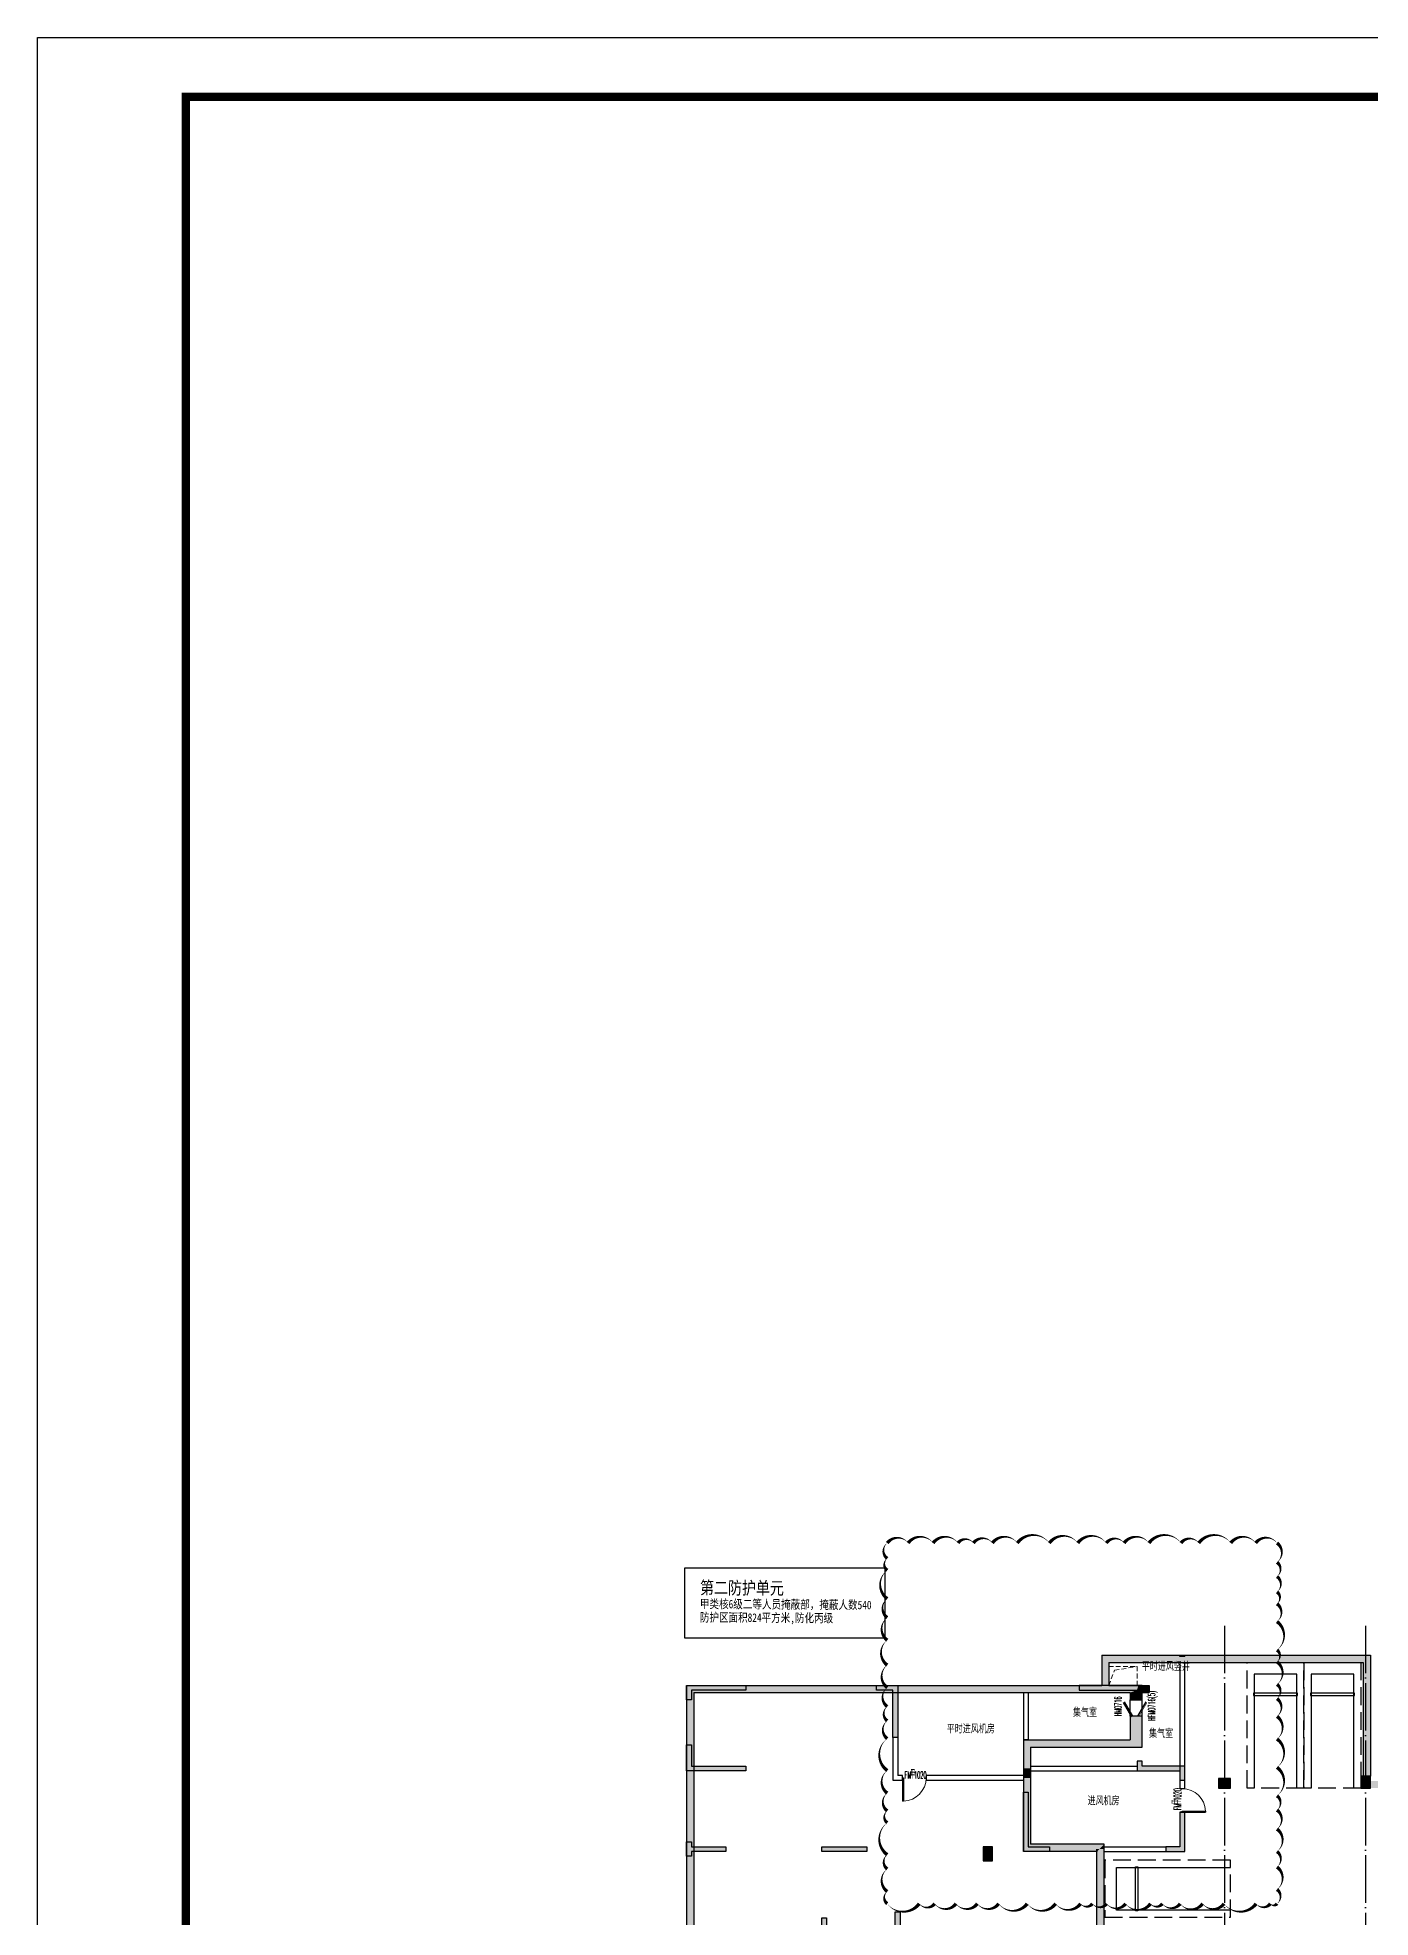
# Model space of a CAD drawing. Header units: millimetres. Extents: x 1337745 to 1642153, y -192803 to 266425.
# Drawn here: x 1344859 to 1401047, y 187090 to 266381 of the extents above; entities that cross this region are included whole.
import ezdxf

# ---------------------------------------------------------------- set-up
doc = ezdxf.new("R2010")
doc.units = ezdxf.units.MM
doc.header["$LTSCALE"] = 1000
doc.header["$MEASUREMENT"] = 0
for name, pattern in [('( Hidden )', [0.375, 0.25, -0.125]), ('__附着_A09-停车位、行车流线模块_TEN24RUY_设计区$0$DASH', [0.35, 0.25, -0.1]), ('DOTE', [2.42, 2, -0.2, 0.02, -0.2])]:
    doc.linetypes.add(name, pattern=pattern)
for name, color, linetype in [('__附着_A09-停车位、行车流线模块_TEN24RUY_设计区$0$STD-PARK', 103, '__附着_A09-停车位、行车流线模块_TEN24RUY_设计区$0$DASH'), ('COLUMN', 2, 'Continuous'), ('DOOR_FIRE', 4, 'Continuous'), ('DOOR_FIRE_TEXT', 7, 'Continuous'), ('DOTE', 16, 'DOTE'), ('LABEL_FIXBOX_PM', 7, 'Continuous'), ('LABEL_TXT_PM', 1, 'Continuous'), ('PUB_HATCH', 8, 'Continuous'), ('PUB_TEXT', 7, 'Continuous'), ('WALL', 2, 'Continuous'), ('WINDOW', 4, 'Continuous'), ('WINDOW_TEXT', 7, 'Continuous'), ('剪力墙', 6, 'Continuous'), ('战时文字', 102, 'Continuous'), ('砖墙', 30, 'Continuous')]:
    doc.layers.add(name, color=color, linetype=linetype)
doc.layers.add('DIM_MODI', color=6, linetype='Continuous', plot=False)
doc.layers.add('投影线-细虚线', color=15, linetype='Continuous', lineweight=0)
doc.styles.add('-宋体', font='NSimSun.ttf', dxfattribs={"width": 0.8})
doc.styles.add('_TCH_WINDOW', font='SIMPLEX.shx', dxfattribs={"width": 0.6, "height": 3.5, "bigfont": 'GBCBIG.shx'})
doc.styles.get("Standard").update_dxf_attribs({"font": 'GBENOR', "bigfont": 'GBCBIG'})

# ---------------------------------------------------------------- blocks, each defined once
blk = doc.blocks.new('jgjlq030328')
at = {"layer": 'PUB_HATCH'}
for points in [[(-286535, 28812), (-286535, 29012), (-287135, 29012), (-287135, 27212), (-287335, 27212), (-287335, 27012), (-286935, 27012), (-286935, 28812)], [(-283535, 28212), (-283535, 29012), (-285185, 29012), (-285185, 28812), (-283735, 28812), (-283735, 28212)], [(-254335, 24912), (-254335, 25312), (-254835, 25312), (-254835, 28312), (-251835, 28312), (-251835, 26112), (-252410, 26112), (-252410, 26312), (-252035, 26312), (-252035, 28112), (-254635, 28112), (-254635, 26312), (-254235, 26312), (-254235, 26112), (-254635, 26112), (-254635, 25512), (-254135, 25512), (-254135, 25312), (-254135, 24912)], [(-244735, 27312), (-244735, 28312), (-246385, 28312), (-246385, 28112), (-244935, 28112), (-244935, 27312)], [(-289935, 27212), (-290535, 27212), (-290535, 24562), (-290335, 24562), (-290335, 27012), (-289935, 27012)], [(-266435, 22212), (-266035, 22212), (-266035, 22812), (-266235, 22812), (-266235, 25312), (-265635, 25312), (-265635, 25512), (-266435, 25512), (-266435, 22612)], [(-260635, 25512), (-259035, 25512), (-259035, 22612), (-260635, 22612), (-260635, 22812), (-259235, 22812), (-259235, 25312), (-260635, 25312)], [(-244735, 25512), (-244735, 24112), (-244935, 24112), (-244935, 24512), (-245335, 24512), (-245335, 24712), (-244935, 24712), (-244935, 25512)], [(-251835, 23862), (-251835, 22212), (-252235, 22212), (-252235, 22412), (-252035, 22412), (-252035, 23862)], [(-283535, 23312), (-283535, 22212), (-286035, 22212), (-286035, 22412), (-283735, 22412), (-283735, 23312)], [(-279335, 22612), (-278735, 22612), (-278735, 22212), (-279335, 22212)], [(-254335, 22212), (-254335, 22612), (-255785, 22612), (-255785, 22812), (-254135, 22812), (-254135, 22412), (-253735, 22412), (-253735, 22212)], [(-244735, 20812), (-244735, 21412), (-244935, 21412), (-244935, 21012), (-246385, 21012), (-246385, 20812), (-245535, 20812), (-245535, 20712), (-245335, 20712), (-245335, 20812)], [(-283735, 20512), (-283135, 20512), (-283135, 20912), (-283735, 20912)], [(-279335, 20512), (-278735, 20512), (-278735, 20912), (-279335, 20912)], [(-268835, 20512), (-268235, 20512), (-268235, 20912), (-268835, 20912)], [(-266435, 20212), (-266435, 20912), (-263935, 20912), (-263935, 18412), (-266435, 18412), (-266435, 19112), (-266235, 19112), (-266235, 18612), (-264135, 18612), (-264135, 20712), (-266235, 20712), (-266235, 20212)], [(-249535, 21012), (-249535, 20912), (-249535, 19362), (-249735, 19362), (-249735, 20812), (-250435, 20812), (-250435, 21012), (-249735, 21012)], [(-245335, 18312), (-245335, 17712), (-246985, 17712), (-246985, 17912), (-245535, 17912), (-245535, 18312)], [(-250435, 16812), (-249535, 16812), (-249535, 18012), (-249735, 18012), (-249735, 17012), (-250435, 17012)], [(-290535, 16012), (-290535, 16912), (-288335, 16912), (-288335, 16712), (-290335, 16712), (-290335, 16012)], [(-280735, 13912), (-280335, 13912), (-280335, 16812), (-280985, 16812), (-280985, 17012), (-280135, 17012), (-280135, 13712), (-280335, 13712), (-280735, 13712)], [(-278135, 16812), (-277535, 16812), (-277535, 17212), (-278135, 17212)], [(-276135, 17212), (-275535, 17212), (-275535, 16812), (-276135, 16812)], [(-272935, 13912), (-273335, 13912), (-273335, 16812), (-272785, 16812), (-272785, 17012), (-273535, 17012), (-273535, 13712), (-273335, 13712), (-272935, 13712)], [(-270135, 17012), (-269935, 17012), (-269935, 15012), (-270135, 15012), (-270135, 16812)], [(-267135, 13912), (-266735, 13912), (-266735, 16812), (-267285, 16812), (-267285, 17012), (-266535, 17012), (-266535, 13712), (-266735, 13712), (-267135, 13712)], [(-264635, 17012), (-263935, 17012), (-263935, 15362), (-264135, 15362), (-264135, 16812), (-264635, 16812)], [(-262535, 17212), (-261935, 17212), (-261935, 16812), (-262535, 16812)], [(-259335, 13912), (-259735, 13912), (-259735, 16812), (-259085, 16812), (-259085, 17012), (-259935, 17012), (-259935, 13712), (-259735, 13712), (-259335, 13712)], [(-246235, 16812), (-246735, 16812), (-246735, 15162), (-246535, 15162), (-246535, 16612), (-246235, 16612)], [(-242335, 16212), (-242335, 16812), (-243985, 16812), (-243985, 16612), (-242535, 16612), (-242535, 16212)], [(-283535, 13712), (-283735, 13712), (-283735, 15612), (-283535, 15612), (-283535, 13912)], [(-255935, 15512), (-256535, 15512), (-256535, 13712), (-256335, 13712), (-256335, 15312), (-255935, 15312)], [(-250285, 15512), (-249535, 15512), (-249535, 13712), (-249735, 13712), (-249735, 15312), (-250285, 15312)], [(-276935, 13912), (-276735, 13912), (-276735, 11912), (-276935, 11912), (-276935, 13712)], [(-263335, 13912), (-263135, 13912), (-263135, 11912), (-263335, 11912), (-263335, 13712)], [(-242335, 13762), (-242335, 12112), (-242535, 12112), (-242535, 12712), (-242935, 12712), (-242935, 12912), (-242535, 12912), (-242535, 13762)], [(-246135, 12912), (-245935, 12912), (-245935, 10912), (-246135, 10912), (-246135, 12712)], [(-289935, 8012), (-290535, 8012), (-290535, 10512), (-290335, 10512), (-290335, 8212), (-289935, 8212)], [(-287135, 10512), (-286935, 10512), (-286935, 8012), (-288035, 8012), (-288035, 8212), (-287135, 8212)], [(-283935, 8012), (-283935, 8212), (-283735, 8212), (-283735, 9662), (-283535, 9662), (-283535, 8212), (-283335, 8212), (-283335, 8012)], [(-280335, 9662), (-280135, 9662), (-280135, 8212), (-279235, 8212), (-279235, 8012), (-280335, 8012)], [(-277335, 8012), (-277335, 8212), (-276935, 8212), (-276935, 9662), (-276735, 9662), (-276735, 8212), (-276335, 8212), (-276335, 8012)], [(-273535, 8212), (-273535, 9662), (-273335, 9662), (-273335, 8012), (-274435, 8012), (-274435, 8212)], [(-270335, 8012), (-270335, 8212), (-270135, 8212), (-270135, 9662), (-269935, 9662), (-269935, 8212), (-269735, 8212), (-269735, 8012)], [(-266735, 9662), (-266535, 9662), (-266535, 8212), (-265635, 8212), (-265635, 8012), (-266735, 8012)], [(-263735, 8012), (-263735, 8212), (-263335, 8212), (-263335, 9662), (-263135, 9662), (-263135, 8212), (-262735, 8212), (-262735, 8012)], [(-259935, 8212), (-259935, 9662), (-259735, 9662), (-259735, 8012), (-260835, 8012), (-260835, 8212)], [(-256535, 9662), (-256335, 9662), (-256335, 8212), (-255935, 8212), (-255935, 8012), (-256535, 8012)], [(-253135, 8212), (-253135, 9662), (-252935, 9662), (-252935, 8012), (-254035, 8012), (-254035, 8212)], [(-249935, 8012), (-249935, 8212), (-249735, 8212), (-249735, 9662), (-249535, 9662), (-249535, 8212), (-249335, 8212), (-249335, 8012)], [(-245535, 6412), (-245935, 6412), (-246135, 6412), (-246135, 8012), (-246535, 8012), (-246535, 8212), (-245935, 8212), (-245935, 6612), (-245535, 6612)], [(-242335, 7112), (-242335, 6412), (-243985, 6412), (-243985, 6612), (-242535, 6612), (-242535, 7112)]]:
    blk.add_hatch(color=256, dxfattribs=at).paths.add_polyline_path(points)
at = {"layer": '剪力墙'}
for points in [[(-286535, 28812), (-286535, 29012), (-287135, 29012), (-287135, 27212), (-287335, 27212), (-287335, 27012), (-286935, 27012), (-286935, 28812)], [(-283535, 28212), (-283535, 29012), (-285185, 29012), (-285185, 28812), (-283735, 28812), (-283735, 28212)], [(-254335, 24912), (-254335, 25312), (-254835, 25312), (-254835, 28312), (-251835, 28312), (-251835, 26112), (-252410, 26112), (-252410, 26312), (-252035, 26312), (-252035, 28112), (-254635, 28112), (-254635, 26312), (-254235, 26312), (-254235, 26112), (-254635, 26112), (-254635, 25512), (-254135, 25512), (-254135, 25312), (-254135, 24912)], [(-244735, 27312), (-244735, 28312), (-246385, 28312), (-246385, 28112), (-244935, 28112), (-244935, 27312)], [(-289935, 27212), (-290535, 27212), (-290535, 24562), (-290335, 24562), (-290335, 27012), (-289935, 27012)], [(-266435, 22212), (-266035, 22212), (-266035, 22812), (-266235, 22812), (-266235, 25312), (-265635, 25312), (-265635, 25512), (-266435, 25512), (-266435, 22612)], [(-260635, 25512), (-259035, 25512), (-259035, 22612), (-260635, 22612), (-260635, 22812), (-259235, 22812), (-259235, 25312), (-260635, 25312)], [(-244735, 25512), (-244735, 24112), (-244935, 24112), (-244935, 24512), (-245335, 24512), (-245335, 24712), (-244935, 24712), (-244935, 25512)], [(-251835, 23862), (-251835, 22212), (-252235, 22212), (-252235, 22412), (-252035, 22412), (-252035, 23862)], [(-283535, 23312), (-283535, 22212), (-286035, 22212), (-286035, 22412), (-283735, 22412), (-283735, 23312)], [(-279335, 22612), (-278735, 22612), (-278735, 22212), (-279335, 22212)], [(-254335, 22212), (-254335, 22612), (-255785, 22612), (-255785, 22812), (-254135, 22812), (-254135, 22412), (-253735, 22412), (-253735, 22212)], [(-244735, 20812), (-244735, 21412), (-244935, 21412), (-244935, 21012), (-246385, 21012), (-246385, 20812), (-245535, 20812), (-245535, 20712), (-245335, 20712), (-245335, 20812)], [(-283735, 20512), (-283135, 20512), (-283135, 20912), (-283735, 20912)], [(-279335, 20512), (-278735, 20512), (-278735, 20912), (-279335, 20912)], [(-268835, 20512), (-268235, 20512), (-268235, 20912), (-268835, 20912)], [(-266435, 20212), (-266435, 20912), (-263935, 20912), (-263935, 18412), (-266435, 18412), (-266435, 19112), (-266235, 19112), (-266235, 18612), (-264135, 18612), (-264135, 20712), (-266235, 20712), (-266235, 20212)], [(-249535, 21012), (-249535, 20912), (-249535, 19362), (-249735, 19362), (-249735, 20812), (-250435, 20812), (-250435, 21012), (-249735, 21012)], [(-245335, 18312), (-245335, 17712), (-246985, 17712), (-246985, 17912), (-245535, 17912), (-245535, 18312)], [(-250435, 16812), (-249535, 16812), (-249535, 18012), (-249735, 18012), (-249735, 17012), (-250435, 17012)], [(-290535, 16012), (-290535, 16912), (-288335, 16912), (-288335, 16712), (-290335, 16712), (-290335, 16012)], [(-280735, 13912), (-280335, 13912), (-280335, 16812), (-280985, 16812), (-280985, 17012), (-280135, 17012), (-280135, 13712), (-280335, 13712), (-280735, 13712)], [(-278135, 16812), (-277535, 16812), (-277535, 17212), (-278135, 17212)], [(-276135, 17212), (-275535, 17212), (-275535, 16812), (-276135, 16812)], [(-272935, 13912), (-273335, 13912), (-273335, 16812), (-272785, 16812), (-272785, 17012), (-273535, 17012), (-273535, 13712), (-273335, 13712), (-272935, 13712)], [(-270135, 17012), (-269935, 17012), (-269935, 15012), (-270135, 15012), (-270135, 16812)], [(-267135, 13912), (-266735, 13912), (-266735, 16812), (-267285, 16812), (-267285, 17012), (-266535, 17012), (-266535, 13712), (-266735, 13712), (-267135, 13712)], [(-264635, 17012), (-263935, 17012), (-263935, 15362), (-264135, 15362), (-264135, 16812), (-264635, 16812)], [(-262535, 17212), (-261935, 17212), (-261935, 16812), (-262535, 16812)], [(-259335, 13912), (-259735, 13912), (-259735, 16812), (-259085, 16812), (-259085, 17012), (-259935, 17012), (-259935, 13712), (-259735, 13712), (-259335, 13712)], [(-246235, 16812), (-246735, 16812), (-246735, 15162), (-246535, 15162), (-246535, 16612), (-246235, 16612)], [(-242335, 16212), (-242335, 16812), (-243985, 16812), (-243985, 16612), (-242535, 16612), (-242535, 16212)], [(-283535, 13712), (-283735, 13712), (-283735, 15612), (-283535, 15612), (-283535, 13912)], [(-255935, 15512), (-256535, 15512), (-256535, 13712), (-256335, 13712), (-256335, 15312), (-255935, 15312)], [(-250285, 15512), (-249535, 15512), (-249535, 13712), (-249735, 13712), (-249735, 15312), (-250285, 15312)], [(-276935, 13912), (-276735, 13912), (-276735, 11912), (-276935, 11912), (-276935, 13712)], [(-263335, 13912), (-263135, 13912), (-263135, 11912), (-263335, 11912), (-263335, 13712)], [(-242335, 13762), (-242335, 12112), (-242535, 12112), (-242535, 12712), (-242935, 12712), (-242935, 12912), (-242535, 12912), (-242535, 13762)], [(-246135, 12912), (-245935, 12912), (-245935, 10912), (-246135, 10912), (-246135, 12712)], [(-289935, 8012), (-290535, 8012), (-290535, 10512), (-290335, 10512), (-290335, 8212), (-289935, 8212)], [(-287135, 10512), (-286935, 10512), (-286935, 8012), (-288035, 8012), (-288035, 8212), (-287135, 8212)], [(-280335, 9662), (-280135, 9662), (-280135, 8212), (-279235, 8212), (-279235, 8012), (-280335, 8012)], [(-273535, 8212), (-273535, 9662), (-273335, 9662), (-273335, 8012), (-274435, 8012), (-274435, 8212)], [(-266735, 9662), (-266535, 9662), (-266535, 8212), (-265635, 8212), (-265635, 8012), (-266735, 8012)], [(-259935, 8212), (-259935, 9662), (-259735, 9662), (-259735, 8012), (-260835, 8012), (-260835, 8212)], [(-256535, 9662), (-256335, 9662), (-256335, 8212), (-255935, 8212), (-255935, 8012), (-256535, 8012)], [(-253135, 8212), (-253135, 9662), (-252935, 9662), (-252935, 8012), (-254035, 8012), (-254035, 8212)], [(-245535, 6412), (-245935, 6412), (-246135, 6412), (-246135, 8012), (-246535, 8012), (-246535, 8212), (-245935, 8212), (-245935, 6612), (-245535, 6612)], [(-242335, 7112), (-242335, 6412), (-243985, 6412), (-243985, 6612), (-242535, 6612), (-242535, 7112)]]:
    blk.add_lwpolyline(points, close=True, dxfattribs=at)
for points in [[(-287135, 27012), (-287135, 27012)], [(-259035, 25312), (-259035, 25312)], [(-279135, 22212), (-279135, 22212)], [(-259035, 22812), (-259035, 22812)], [(-249735, 21012), (-249735, 21012)], [(-283535, 20512), (-283535, 20512)], [(-279135, 20512), (-279135, 20512)], [(-268635, 20512), (-268635, 20512)], [(-277935, 16812), (-277935, 16812)], [(-275935, 16812), (-275935, 16812)], [(-270135, 16812), (-270135, 16812)], [(-262335, 16812), (-262335, 16812)], [(-283535, 13912), (-283535, 13912)], [(-276935, 13712), (-276935, 13712)], [(-263335, 13712), (-263335, 13712)], [(-246135, 12712), (-246135, 12712)], [(-283935, 8012), (-283935, 8212), (-283735, 8212), (-283735, 9662), (-283535, 9662), (-283535, 8212), (-283335, 8212), (-283335, 8012), (-283935, 8012), (-283535, 8012)], [(-277335, 8012), (-277335, 8212), (-276935, 8212), (-276935, 9662), (-276735, 9662), (-276735, 8212), (-276335, 8212), (-276335, 8012), (-277335, 8012), (-276735, 8012)], [(-270335, 8012), (-270335, 8212), (-270135, 8212), (-270135, 9662), (-269935, 9662), (-269935, 8212), (-269735, 8212), (-269735, 8012), (-270335, 8012), (-269935, 8012)], [(-263735, 8012), (-263735, 8212), (-263335, 8212), (-263335, 9662), (-263135, 9662), (-263135, 8212), (-262735, 8212), (-262735, 8012), (-263735, 8012), (-263135, 8012)], [(-249935, 8012), (-249935, 8212), (-249735, 8212), (-249735, 9662), (-249535, 9662), (-249535, 8212), (-249335, 8212), (-249335, 8012), (-249935, 8012), (-249535, 8012)], [(-286935, 8212), (-286935, 8212)], [(-280335, 8212), (-280335, 8212)], [(-273335, 8212), (-273335, 8212)], [(-266735, 8212), (-266735, 8212)], [(-259735, 8212), (-259735, 8212)], [(-256535, 8212), (-256535, 8212)], [(-252935, 8212), (-252935, 8212)]]:
    blk.add_lwpolyline(points, dxfattribs=at)
blk = doc.blocks.new('__附着_A09-停车位、行车流线模块_TEN24RUY_设计区$0$停车位1')
at = {"layer": '__附着_A09-停车位、行车流线模块_TEN24RUY_设计区$0$STD-PARK', "linetype": '__附着_A09-停车位、行车流线模块_TEN24RUY_设计区$0$DASH', "ltscale": 3}
for p, q in [((-168810, -21850), (-171210, -21850)), ((-171210, -21850), (-171210, -27150)), ((-168810, -27150), (-168810, -21850)), ((-171210, -27150), (-168810, -27150))]:
    blk.add_line(p, q, dxfattribs=at)
at = {"layer": 'Defpoints', "color": 9, "linetype": 'ByBlock', "ltscale": 1200}
for p, q in [((-170910, -26650), (-170910, -21850)), ((-169110, -21850), (-169110, -26650)), ((-170935, -25850), (-170935, -25758)), ((-170935, -25758), (-169085, -25758)), ((-169085, -25850), (-170935, -25850)), ((-169085, -25758), (-169085, -25850)), ((-169110, -26650), (-170910, -26650))]:
    blk.add_line(p, q, dxfattribs=at)
blk = doc.blocks.new('PMSHEET_A0_20091030')
at = {"layer": 'LABEL_FIXBOX_PM'}
blk.add_lwpolyline([(0, 84100), (118900, 84100), (118900, 0), (0, 0)], close=True, dxfattribs=at)
at = {"layer": 'LABEL_FIXBOX_PM', "const_width": 140}
blk.add_lwpolyline([(117900, 83100), (2500, 83100), (2500, 1000), (117900, 1000)], close=True, dxfattribs=at)
blk = doc.blocks.new('$DorLib2D$00000193')
at = {"color": 0}
blk.add_line((-0.5, 0.1), (0.37, 0.6), dxfattribs=at)
at = {"color": 0, "const_width": 0.0333}
blk.add_lwpolyline([(-0.53, 0.16), (0.33, 0.66)], dxfattribs=at)
blk = doc.blocks.new('$DorLib2D$00000181')
at = {"color": 0}
for p, q in [((-0.53, 0.14), (0.33, 0.64)), ((-0.5, 0.08), (0.37, 0.58))]:
    blk.add_line(p, q, dxfattribs=at)
blk = doc.blocks.new('$DorLib2D$00000001')
for p, q in [((0.45, 0.975), (0.5, 0.975)), ((0.45, 0), (0.45, 0.975)), ((0.5, 0), (0.5, 0.975)), ((0.5, 0), (0.45, 0))]:
    blk.add_line(p, q)
at = {"lineweight": 13}
blk.add_arc((0.475, 0), 0.975, 91.46928, 180, dxfattribs=at)
blk = doc.blocks.new('_FZH')
blk.add_lwpolyline([(-0.5, -0.5), (0.5, -0.5), (0.5, 0.5), (-0.5, 0.5)], close=True)
at = {"layer": 'PUB_HATCH'}
blk.add_solid([(-0.5, -0.5), (0.5, -0.5), (-0.5, 0.5), (0.5, 0.5)], dxfattribs=at)

msp = doc.modelspace()

# ---------------------------------------------------------------- hatches: boundary and pattern name
at = {"layer": 'PUB_HATCH'}
for points in [[(1389719.2, 198148.1), (1390019.2, 197848.1), (1393119.2, 197848.1), (1393119.2, 198148.1)], [(1390019.2, 197848.1), (1389719.2, 198148.1), (1389719.2, 196874.1), (1389869.2, 196774.1), (1390019.2, 196874.1)], [(1393119.2, 198148.1), (1393119.2, 197848.1), (1400747.5, 197848.1), (1401047.5, 198148.1)], [(1400747.5, 193048.1), (1401047.5, 193048.1), (1401047.5, 198148.1), (1400747.5, 197848.1)], [(1372519.2, 196574.1), (1372219.2, 196874.1), (1372219.2, 152574.1), (1372519.2, 152274.1)], [(1372219.2, 196874.1), (1372519.2, 196574.1), (1386519.2, 196574.1), (1386519.2, 196874.1)], [(1386519.2, 196874.1), (1386519.2, 196574.1), (1389869.2, 196574.1), (1389869.2, 196774.1), (1389719.2, 196874.1)], [(1389869.2, 196774.1), (1389869.2, 196574.1), (1390919.2, 196574.1), (1391202.5, 196674.1), (1391269.2, 196874.1), (1390019.2, 196874.1)], [(1390919.2, 196574.1), (1390919.2, 196274.1), (1391419.2, 196274.1), (1391419.2, 196574.1), (1391202.5, 196674.1)], [(1391202.5, 196674.1), (1391419.2, 196574.1), (1391719.2, 196574.1), (1391719.2, 196874.1), (1391269.2, 196874.1)], [(1391419.2, 194274.1), (1391419.2, 195574.1), (1390919.2, 195574.1), (1390919.2, 194574.1)], [(1386719.2, 194274.1), (1386419.2, 194574.1), (1386419.2, 193374.1), (1386719.2, 193374.1)], [(1386419.2, 194574.1), (1386719.2, 194274.1), (1391419.2, 194274.1), (1390919.2, 194574.1)], [(1386719.2, 193374.1), (1386419.2, 193374.1), (1386419.2, 192974.1), (1386719.2, 192974.1)], [(1386719.2, 192974.1), (1386419.2, 192974.1), (1386419.2, 189874.1), (1386719.2, 190174.1)], [(1401047.5, 192848.1), (1401047.5, 192548.1), (1412069.5, 192548.1), (1412252.9, 192648.1), (1412219.5, 192848.1)], [(1389519.2, 189874.1), (1389819.2, 190174.1), (1386719.2, 190174.1), (1386419.2, 189874.1)], [(1389519.2, 189974.1), (1389819.2, 189974.1), (1389819.2, 190174.1), (1389519.2, 189874.1)], [(1389519.2, 176298.6), (1389819.2, 175998.6), (1389819.2, 189974.1), (1389519.2, 189974.1)]]:
    msp.add_hatch(color=256, dxfattribs=at).paths.add_polyline_path(points)

# ---------------------------------------------------------------- linework, layer by layer
at = {"layer": 'DIM_MODI'}
msp.add_lwpolyline([(1380679.1, 202882.2, 0, 150, 0.5), (1380679.1, 202232.2, 0, 150, 0.5), (1380679.1, 201732.2, 0, 150, 0.5), (1380679.1, 200532.2, 0, 150, 0.5), (1380679.1, 199732.2, 0, 150, 0.5), (1380679.1, 198782.2, 0, 150, 0.5), (1380679.1, 197732.2, 0, 150, 0.5), (1380679.1, 196782.2, 0, 150, 0.5), (1380679.1, 195982.2, 0, 150, 0.5), (1380679.1, 195382.2, 0, 150, 0.5), (1380679.1, 194632.2, 0, 150, 0.5), (1380679.1, 193282.2, 0, 150, 0.5), (1380679.1, 192332.2, 0, 150, 0.5), (1380679.1, 191582.2, 0, 150, 0.5), (1380679.1, 191082.2, 0, 150, 0.5), (1380679.1, 189732.2, 0, 150, 0.5), (1380679.1, 189132.2, 0, 150, 0.5), (1380679.1, 188182.2, 0, 150, 0.5), (1380679.1, 187668.6, 0, 150, 0.5), (1382029.1, 187668.6, 0, 150, 0.5), (1382679.1, 187668.6, 0, 150, 0.5), (1383579.1, 187668.6, 0, 150, 0.5), (1384479.1, 187668.6, 0, 150, 0.5), (1385379.1, 187668.6, 0, 150, 0.5), (1386579.1, 187668.6, 0, 150, 0.5), (1387779.1, 187668.6, 0, 150, 0.5), (1388829.1, 187668.6, 0, 150, 0.5), (1389329.1, 187668.6, 0, 150, 0.5), (1389929.1, 187668.6, 0, 150, 0.5), (1390729.1, 187668.6, 0, 150, 0.5), (1391779.1, 187668.6, 0, 150, 0.5), (1392279.1, 187668.6, 0, 150, 0.5), (1393029.1, 187668.6, 0, 150, 0.5), (1393979.1, 187668.6, 0, 150, 0.5), (1394879.1, 187668.6, 0, 150, 0.5), (1396229.1, 187668.6, 0, 150, 0.5), (1396829.1, 187668.6, 0, 150, 0.5), (1397110.5, 187668.6, 0, 150, 0.5), (1397110.5, 188268.6, 0, 150, 0.5), (1397110.5, 189218.6, 0, 150, 0.5), (1397110.5, 189868.6, 0, 150, 0.5), (1397110.5, 190818.6, 0, 150, 0.5), (1397110.5, 191618.6, 0, 150, 0.5), (1397110.5, 192218.6, 0, 150, 0.5), (1397110.5, 193418.6, 0, 150, 0.5), (1397110.5, 194618.6, 0, 150, 0.5), (1397110.5, 195568.6, 0, 150, 0.5), (1397110.5, 196318.6, 0, 150, 0.5), (1397110.5, 196918.6, 0, 150, 0.5), (1397110.5, 197868.6, 0, 150, 0.5), (1397110.5, 198368.6, 0, 150, 0.5), (1397110.5, 199568.6, 0, 150, 0.5), (1397110.5, 200318.6, 0, 150, 0.5), (1397110.5, 200818.6, 0, 150, 0.5), (1397110.5, 201468.6, 0, 150, 0.5), (1397110.5, 202068.6, 0, 150, 0.5), (1397110.5, 202882.2, 0, 150, 0.5), (1396210.5, 202882.2, 0, 150, 0.5), (1395160.5, 202882.2, 0, 150, 0.5), (1393810.5, 202882.2, 0, 150, 0.5), (1393060.5, 202882.2, 0, 150, 0.5), (1391710.5, 202882.2, 0, 150, 0.5), (1390660.5, 202882.2, 0, 150, 0.5), (1389910.5, 202882.2, 0, 150, 0.5), (1388710.5, 202882.2, 0, 150, 0.5), (1387510.5, 202882.2, 0, 150, 0.5), (1386160.5, 202882.2, 0, 150, 0.5), (1385110.5, 202882.2, 0, 150, 0.5), (1384310.5, 202882.2, 0, 150, 0.5), (1383660.5, 202882.2, 0, 150, 0.5), (1382610.5, 202882.2, 0, 150, 0.5), (1381560.5, 202882.2, 0, 150, 0.5)], format="xyseb", close=True, dxfattribs=at)
at = {"layer": 'DOTE'}
for p, q in [((1394897.5, 199388.6, 0), (1394897.5, 86979.4, 0)), ((1400847.5, 199388.6, 0), (1400847.5, 86979.4, 0))]:
    msp.add_line(p, q, dxfattribs=at)
at = {"layer": 'WALL'}
for p, q in [((1389719.2, 198148.1, 0), (1393119.2, 198148.1, 0)), ((1389719.2, 198148.1, 0), (1389719.2, 196874.1, 0)), ((1390019.2, 197848.1, 0), (1393119.2, 197848.1, 0)), ((1390019.2, 197848.1, 0), (1390019.2, 196874.1, 0)), ((1393119.2, 198148.1, 0), (1401047.5, 198148.1, 0)), ((1393119.2, 197848.1, 0), (1400747.5, 197848.1, 0)), ((1400747.5, 197848.1, 0), (1400747.5, 193048.1, 0)), ((1401047.5, 198148.1, 0), (1401047.5, 193048.1, 0)), ((1372219.2, 196874.1, 0), (1372219.2, 152574.1, 0)), ((1372219.2, 196874.1, 0), (1386519.2, 196874.1, 0)), ((1386519.2, 196874.1, 0), (1389719.2, 196874.1, 0)), ((1390019.2, 196874.1, 0), (1391269.2, 196874.1, 0)), ((1391269.2, 196874.1, 0), (1391719.2, 196874.1, 0)), ((1391719.2, 196874.1, 0), (1391719.2, 196574.1, 0)), ((1372519.2, 196574.1, 0), (1372519.2, 152274.1, 0)), ((1372519.2, 196574.1, 0), (1386519.2, 196574.1, 0)), ((1386519.2, 196574.1, 0), (1389869.2, 196574.1, 0)), ((1389869.2, 196574.1, 0), (1390919.2, 196574.1, 0)), ((1390919.2, 196574.1, 0), (1390919.2, 196274.1, 0)), ((1390919.2, 196274.1, 0), (1391419.2, 196274.1, 0)), ((1391419.2, 196274.1, 0), (1391419.2, 196574.1, 0)), ((1391419.2, 196574.1, 0), (1391719.2, 196574.1, 0)), ((1391419.2, 195574.1, 0), (1390919.2, 195574.1, 0)), ((1390919.2, 195574.1, 0), (1390919.2, 194574.1, 0)), ((1391419.2, 194274.1, 0), (1391419.2, 195574.1, 0)), ((1386419.2, 194574.1, 0), (1386419.2, 193374.1, 0)), ((1386419.2, 194574.1, 0), (1390919.2, 194574.1, 0)), ((1386719.2, 194274.1, 0), (1386719.2, 193374.1, 0)), ((1386719.2, 194274.1, 0), (1391419.2, 194274.1, 0)), ((1386419.2, 193374.1, 0), (1386419.2, 192974.1, 0)), ((1386419.2, 192974.1, 0), (1386419.2, 189874.1, 0)), ((1386719.2, 193374.1, 0), (1386719.2, 192974.1, 0)), ((1386719.2, 192974.1, 0), (1386719.2, 190174.1, 0)), ((1389519.2, 189874.1, 0), (1386419.2, 189874.1, 0)), ((1389819.2, 190174.1, 0), (1386719.2, 190174.1, 0)), ((1389519.2, 176298.6, 0), (1389519.2, 189974.1, 0)), ((1389519.2, 189974.1, 0), (1389519.2, 189874.1, 0)), ((1389819.2, 189974.1, 0), (1389819.2, 190174.1, 0)), ((1389819.2, 175998.6, 0), (1389819.2, 189974.1, 0))]:
    msp.add_line(p, q, dxfattribs=at)
at = {"layer": 'WINDOW'}
for p, q in [((1390919.2, 195574.1, 0), (1390919.2, 196274.1, 0)), ((1391419.2, 195574.1, 0), (1391419.2, 196274.1, 0))]:
    msp.add_line(p, q, dxfattribs=at)
at = {"layer": '战时文字'}
msp.add_lwpolyline([(1372140, 201840.2), (1380574.6, 201840.2), (1380574.6, 198865.1), (1372140, 198865.1)], close=True, dxfattribs=at)
at = {"layer": '投影线-细虚线', "linetype": '( Hidden )', "ltscale": 0.8, "elevation": 0}
msp.add_lwpolyline([(1391219.2, 196874.1), (1390019.2, 196874.1), (1390019.2, 197674.1), (1391219.2, 197674.1)], close=True, dxfattribs=at)
msp.add_lwpolyline([(1390019.2, 196874.1), (1390255.3, 197514), (1391219.2, 197674.1)], dxfattribs=at)
at = {"layer": '砖墙', "linetype": 'ByBlock'}
for p, q in [((1393019.2, 198096.6, 0), (1393019.2, 198148.1, 0)), ((1393219.2, 198096.6, 0), (1393019.2, 198096.6, 0)), ((1393019.2, 197848.1, 0), (1393019.2, 192524.1, 0)), ((1393219.2, 198096.6, 0), (1393219.2, 198148.1, 0)), ((1393219.2, 192524.1, 0), (1393219.2, 197848.1, 0)), ((1386419.2, 196574.1, 0), (1386419.2, 194574.1, 0)), ((1386619.2, 196574.1, 0), (1386619.2, 194574.1, 0)), ((1380919.2, 194674.1, 0), (1380919.2, 192874.1, 0)), ((1381119.2, 194674.1, 0), (1380919.2, 194674.1, 0)), ((1381119.2, 194674.1, 0), (1381119.2, 193074.1, 0)), ((1386619.2, 194574.1, 0), (1386419.2, 194574.1, 0)), ((1386719.2, 193474.1, 0), (1391219.2, 193474.1, 0)), ((1391219.2, 193474.1, 0), (1391219.2, 193274.1, 0)), ((1380919.2, 192874.1, 0), (1381319.2, 192874.1, 0)), ((1381319.2, 193074.1, 0), (1381119.2, 193074.1, 0)), ((1381319.2, 192874.1, 0), (1381319.2, 193074.1, 0)), ((1386419.2, 193074.1, 0), (1382319.2, 193074.1, 0)), ((1382319.2, 193074.1, 0), (1382319.2, 192874.1, 0)), ((1382319.2, 192874.1, 0), (1386419.2, 192874.1, 0)), ((1386719.2, 193274.1, 0), (1391219.2, 193274.1, 0)), ((1393019.2, 192524.1, 0), (1393219.2, 192524.1, 0)), ((1393019.2, 191524.1, 0), (1393219.2, 191524.1, 0)), ((1389819.2, 190074.1, 0), (1392419.2, 190074.1, 0)), ((1389819.2, 189874.1, 0), (1392419.2, 189874.1, 0)), ((1392419.2, 190074.1, 0), (1392419.2, 189874.1, 0))]:
    msp.add_line(p, q, dxfattribs=at)

# ---------------------------------------------------------------- block references
at = {"layer": '__附着_A09-停车位、行车流线模块_TEN24RUY_设计区$0$STD-PARK', "linetype": 'ByBlock', "xscale": -1, "rotation": 180.0000005940605}
for p in [(1567057.6, 170698.1, 0), (1569457.6, 170698.1, 0)]:
    msp.add_blockref('__附着_A09-停车位、行车流线模块_TEN24RUY_设计区$0$停车位1', p, dxfattribs=at)
at = {"layer": '__附着_A09-停车位、行车流线模块_TEN24RUY_设计区$0$STD-PARK', "linetype": 'ByBlock', "rotation": 269.999999993747}
msp.add_blockref('__附着_A09-停车位、行车流线模块_TEN24RUY_设计区$0$停车位1', (1416997.5, 18288.5, 0), dxfattribs=at)
at = {"layer": 'COLUMN', "xscale": 400.0000000010752, "yscale": 500.0000000005878, "zscale": 500.0000000005878, "rotation": 269.9999999991942}
msp.add_blockref('_FZH', (1394897.5, 192748.1, 0), dxfattribs=at)
at = {"layer": 'COLUMN', "xscale": 399.999999996686, "yscale": 500.0000000001075, "zscale": 500.0000000001075}
msp.add_blockref('_FZH', (1400847.5, 192798.1, 0), dxfattribs=at)
at = {"layer": 'DOOR_FIRE', "xscale": 1000, "yscale": 1000, "zscale": 200}
for p, rotation in [((1381819.2, 192974.1, 0), 180.0000000008424), ((1393119.2, 192024.1, 0), 270.0000000019526)]:
    msp.add_blockref('$DorLib2D$00000001', p, dxfattribs=dict(at, rotation=rotation))
at = {"layer": 'LABEL_TXT_PM', "xscale": 2.499999999832086, "yscale": 2.499999999832086, "zscale": 2.499999999832086}
msp.add_blockref('PMSHEET_A0_20091030', (1344859.1, 56131.3, 0), dxfattribs=at)
at = {"layer": 'WINDOW'}
ref = msp.add_blockref('$DorLib2D$00000181', (1391086.5, 195924.1, 0), dxfattribs=dict(at, xscale=700, yscale=700, zscale=700, rotation=90.00000000152635))
ref.add_attrib('A', 'HM0716', (1390556.5, 195579.1, 0), dxfattribs={"layer": 'WINDOW_TEXT', "height": 297.5, "rotation": 90, "style": '_TCH_WINDOW', "width": 0.423529})
ref = msp.add_blockref('$DorLib2D$00000193', (1391169.2, 195924.1, 0), dxfattribs=dict(at, xscale=700.0000000000001, yscale=-700.0000000000001, zscale=700.0000000000001, rotation=89.99999999850172))
ref.add_attrib('A', 'HFM0716(5)', (1391979.7, 195381.1, 0), dxfattribs={"layer": 'WINDOW_TEXT', "height": 297.5, "rotation": 90, "style": '_TCH_WINDOW', "width": 0.423529})
at = {"layer": '剪力墙', "rotation": 269.999999993747}
msp.add_blockref('jgjlq030328', (1364207.3, -93660.9, 0), dxfattribs=at)

# ---------------------------------------------------------------- texts
at = {"layer": 'DOOR_FIRE_TEXT', "style": '_TCH_WINDOW'}
for s, height, width, p in [('FM', 297.5, 0.423529, (1381409.5, 192945.6, 0)), ('甲', 337.6, 0.6, (1381661.5, 192945.6, 0)), ('1020', 297.5, 0.423529, (1381808.9, 192945.6, 0))]:
    msp.add_text(s, height=height, dxfattribs=dict(at, width=width)).set_placement(p)
for s, height, width, p in [('甲', 337.6, 0.6, (1393064.2, 191866.4, 0)), ('1020', 297.5, 0.423529, (1393064.2, 192013.8, 0)), ('FM', 297.5, 0.423529, (1393064.2, 191614.4, 0))]:
    msp.add_text(s, height=height, rotation=90, dxfattribs=dict(at, width=width)).set_placement(p)
at = {"layer": 'PUB_TEXT'}
for s, p in [('平时进风竖井', (1391410.2, 197495.1, 0)), ('集气室', (1388509.6, 195549.3)), ('平时进风机房', (1383187.9, 194856.2)), ('集气室', (1391715.4, 194664.4)), ('进风机房', (1389124.6, 191824.9))]:
    msp.add_text(s, height=337.59, dxfattribs=at).set_placement(p)
at = {"layer": '战时文字', "style": '-宋体', "width": 0.8}
for s, height, p in [('第二防护单元', 540, (1372784.4, 200732, 0)), ('防护区面积824平方米,防化丙级', 360, (1372776.6, 199570.1, 0)), ('甲类核6级二等人员掩蔽部，掩蔽人数540', 360, (1372780.4, 200136.2, 0))]:
    msp.add_text(s, height=height, rotation=359.61424, dxfattribs=at).set_placement(p)

doc.saveas('drawing.dxf')
